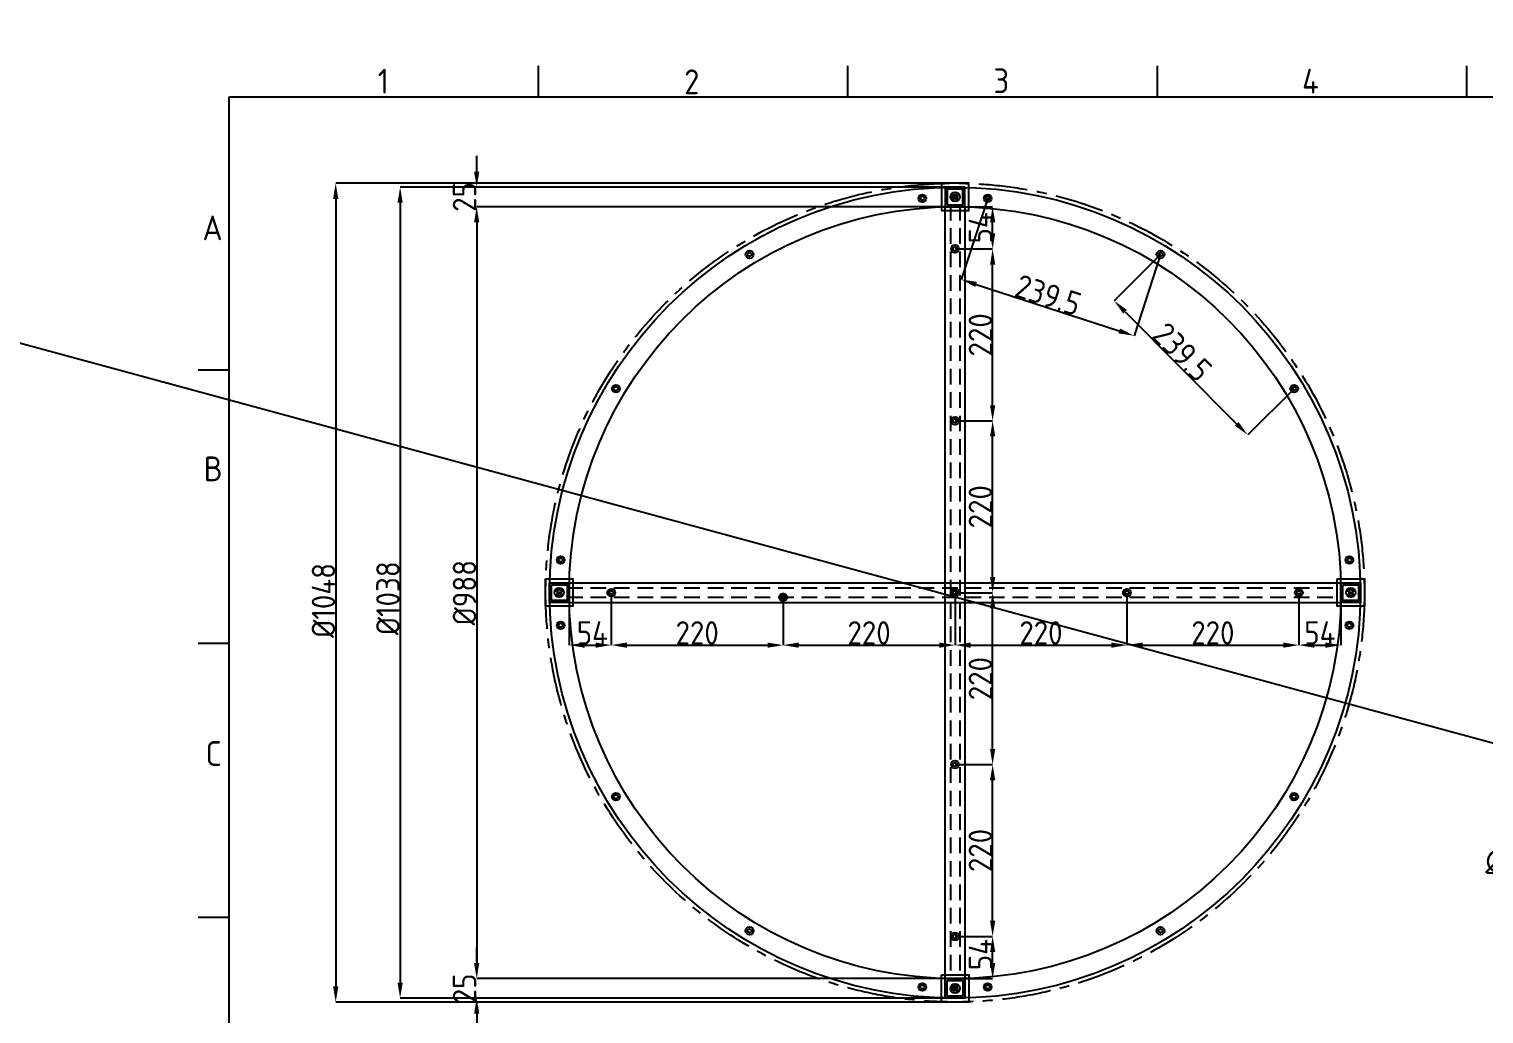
# Model space of a CAD drawing. Header units: millimetres. Extents: x -205945 to -46279, y 28253 to 108078.
# Drawn here: x -126208 to -124346, y 43534 to 44794 of the extents above; entities that cross this region are included whole.
import ezdxf

# ---------------------------------------------------------------- set-up
doc = ezdxf.new("R2010")
doc.units = ezdxf.units.MM
doc.header["$PDMODE"] = 2
for name, pattern in [('CENTER', [2, 1.25, -0.25, 0.25, -0.25]), ('CENTERX2', [4, 2.5, -0.5, 0.5, -0.5]), ('CONTPVMNIL', [0]), ('DASHEDX2', [1.5, 1, -0.5])]:
    doc.linetypes.add(name, pattern=pattern)
doc.layers.get('0').update_dxf_attribs({"linetype": 'CONTPVMNIL'})
doc.layers.get('DEFPOINTS').update_dxf_attribs({"color": 6})
for name, color, linetype in [('CENTER', 1, 'CENTERX2'), ('FRAME050', 6, 'Continuous'), ('hatch', 4, 'DASHEDX2'), ('MAIN', 7, 'Continuous')]:
    doc.layers.add(name, color=color, linetype=linetype)
doc.styles.add('ISOCP', font='isocp')
doc.dimstyles.new('Dim20$0', dxfattribs={"dimtxt": 20, "dimasz": 10, "dimexe": 0, "dimexo": 0, "dimgap": 0.6, "dimtad": 1, "dimtoh": 1, "dimdsep": 46, "dimtxsty": 'ISOCP', "dimcen": 0, "dimclrd": 3, "dimclre": 3, "dimclrt": 7, "dimadec": 3, "dimazin": 2, "dimtp": 0.05, "dimtm": 0.05, "dimtfac": 0.7, "dimtofl": 0, "dimtmove": 0, "dimatfit": 3, "dimfxl": 0, "dimtolj": 1, "dimarcsym": 0})
doc.dimstyles.new('Dim20$3', dxfattribs={"dimtxt": 20, "dimasz": 10, "dimexe": 0, "dimexo": 0, "dimgap": 0.6, "dimtad": 1, "dimtoh": 1, "dimdsep": 46, "dimtxsty": 'ISOCP', "dimcen": 0, "dimclrd": 3, "dimclre": 3, "dimclrt": 7, "dimadec": 3, "dimazin": 2, "dimtp": 0.05, "dimtm": 0.05, "dimtfac": 0.7, "dimtofl": 0, "dimtmove": 0, "dimatfit": 3, "dimfxl": 0, "dimtolj": 1, "dimarcsym": 0})

# ---------------------------------------------------------------- blocks, each defined once
blk = doc.blocks.new('*D27')
at = {"color": 3, "lineweight": -2, "ltscale": 50, "transparency": 16777216}
for p, q in [((-124981.3, 44577.6), (-125015.1, 44473.6)), ((-124760.1, 44505.7), (-124794, 44401.7)), ((-124996.1, 44467.4), (-124813, 44407.9))]:
    blk.add_line(p, q, dxfattribs=at)
at = {"color": 3, "ltscale": 50, "transparency": 16777216}
for points in [[(-124995.1, 44470.6), (-124997.1, 44464.2), (-125015.1, 44473.6)], [(-124811.9, 44411), (-124814, 44404.7), (-124794, 44401.7)]]:
    blk.add_solid(points, dxfattribs=at)
at = {"layer": 'DEFPOINTS', "color": 0, "ltscale": 50, "transparency": 16777216}
for p in [(-124981.3, 44577.6, 0), (-124760.1, 44505.7, 0), (-124794, 44401.7)]:
    blk.add_point(p, dxfattribs=at)
at = {"color": 7, "ltscale": 50, "transparency": 16777216, "insert": (-124903.8, 44453.8), "char_height": 30, "attachment_point": 5, "rotation": 341.9957, "style": 'ISOCP'}
blk.add_mtext('\\A1;239.5', dxfattribs=at)
blk = doc.blocks.new('*D28')
at = {"color": 3, "lineweight": -2, "ltscale": 50, "transparency": 16777216}
for p, q in [((-124760.1, 44505.7), (-124819.6, 44446.5)), ((-124805.5, 44432.4), (-124662.7, 44288.9)), ((-124589.1, 44333.9), (-124648.5, 44274.7))]:
    blk.add_line(p, q, dxfattribs=at)
at = {"color": 3, "ltscale": 50, "transparency": 16777216}
for points in [[(-124803.1, 44434.7), (-124807.8, 44430), (-124819.6, 44446.5)], [(-124660.3, 44291.3), (-124665, 44286.6), (-124648.5, 44274.7)]]:
    blk.add_solid(points, dxfattribs=at)
at = {"layer": 'DEFPOINTS', "color": 0, "ltscale": 50, "transparency": 16777216}
for p in [(-124760.1, 44505.7, 0), (-124589.1, 44333.9, 0), (-124648.5, 44274.7)]:
    blk.add_point(p, dxfattribs=at)
at = {"color": 7, "ltscale": 50, "transparency": 16777216, "insert": (-124732.2, 44380.9), "char_height": 30, "attachment_point": 5, "rotation": 314.877, "style": 'ISOCP'}
blk.add_mtext('\\A1;239.5', dxfattribs=at)
blk = doc.blocks.new('*D29')
at = {"color": 3, "lineweight": -2, "ltscale": 50, "transparency": 16777216}
for p, q in [((-125517.1, 44072.8), (-125517.1, 44005.7)), ((-125463.1, 44072.8), (-125463.1, 44005.7)), ((-125497.1, 44005.7), (-125483.1, 44005.7))]:
    blk.add_line(p, q, dxfattribs=at)
at = {"color": 3, "ltscale": 50, "transparency": 16777216}
for points in [[(-125497.1, 44009), (-125497.1, 44002.3), (-125517.1, 44005.7)], [(-125483.1, 44009), (-125483.1, 44002.3), (-125463.1, 44005.7)]]:
    blk.add_solid(points, dxfattribs=at)
at = {"layer": 'DEFPOINTS', "color": 0, "ltscale": 50, "transparency": 16777216}
for p in [(-125517.1, 44072.8, 0), (-125463.1, 44072.8, 0), (-125463.1, 44005.7)]:
    blk.add_point(p, dxfattribs=at)
at = {"color": 7, "ltscale": 50, "transparency": 16777216, "insert": (-125487.3, 44021.3), "char_height": 30, "attachment_point": 5, "style": 'ISOCP'}
blk.add_mtext('\\A1;54', dxfattribs=at)
blk = doc.blocks.new('*D30')
at = {"color": 3, "lineweight": -2, "ltscale": 50, "transparency": 16777216}
for p, q in [((-125463.1, 44072.8), (-125463.1, 44005.7)), ((-125243.1, 44072.8), (-125243.1, 44005.7)), ((-125443.1, 44005.7), (-125263.1, 44005.7))]:
    blk.add_line(p, q, dxfattribs=at)
at = {"color": 3, "ltscale": 50, "transparency": 16777216}
for points in [[(-125443.1, 44009), (-125443.1, 44002.3), (-125463.1, 44005.7)], [(-125263.1, 44009), (-125263.1, 44002.3), (-125243.1, 44005.7)]]:
    blk.add_solid(points, dxfattribs=at)
at = {"layer": 'DEFPOINTS', "color": 0, "ltscale": 50, "transparency": 16777216}
for p in [(-125463.1, 44072.8), (-125243.1, 44072.8, 0), (-125243.1, 44005.7)]:
    blk.add_point(p, dxfattribs=at)
at = {"color": 7, "ltscale": 50, "transparency": 16777216, "insert": (-125353.1, 44021.3), "char_height": 30, "attachment_point": 5, "style": 'ISOCP'}
blk.add_mtext('\\A1;220', dxfattribs=at)
blk = doc.blocks.new('*D31')
at = {"color": 3, "lineweight": -2, "ltscale": 50, "transparency": 16777216}
for p, q in [((-125243.1, 44072.8), (-125243.1, 44005.7)), ((-125023.1, 44072.8), (-125023.1, 44005.7)), ((-125223.1, 44005.7), (-125043.1, 44005.7))]:
    blk.add_line(p, q, dxfattribs=at)
at = {"color": 3, "ltscale": 50, "transparency": 16777216}
for points in [[(-125223.1, 44009), (-125223.1, 44002.3), (-125243.1, 44005.7)], [(-125043.1, 44009), (-125043.1, 44002.3), (-125023.1, 44005.7)]]:
    blk.add_solid(points, dxfattribs=at)
at = {"layer": 'DEFPOINTS', "color": 0, "ltscale": 50, "transparency": 16777216}
for p in [(-125243.1, 44072.8), (-125023.1, 44072.8, 0), (-125023.1, 44005.7)]:
    blk.add_point(p, dxfattribs=at)
at = {"color": 7, "ltscale": 50, "transparency": 16777216, "insert": (-125133.1, 44021.3), "char_height": 30, "attachment_point": 5, "style": 'ISOCP'}
blk.add_mtext('\\A1;220', dxfattribs=at)
blk = doc.blocks.new('*D32')
at = {"color": 3, "lineweight": -2, "ltscale": 50, "transparency": 16777216}
for p, q in [((-125023.1, 44072.8), (-125023.1, 44005.7)), ((-124803.1, 44072.8), (-124803.1, 44005.7)), ((-125003.1, 44005.7), (-124823.1, 44005.7))]:
    blk.add_line(p, q, dxfattribs=at)
at = {"color": 3, "ltscale": 50, "transparency": 16777216}
for points in [[(-125003.1, 44009), (-125003.1, 44002.3), (-125023.1, 44005.7)], [(-124823.1, 44009), (-124823.1, 44002.3), (-124803.1, 44005.7)]]:
    blk.add_solid(points, dxfattribs=at)
at = {"layer": 'DEFPOINTS', "color": 0, "ltscale": 50, "transparency": 16777216}
for p in [(-125023.1, 44072.8), (-124803.1, 44072.8, 0), (-124803.1, 44005.7)]:
    blk.add_point(p, dxfattribs=at)
at = {"color": 7, "ltscale": 50, "transparency": 16777216, "insert": (-124913.1, 44021.3), "char_height": 30, "attachment_point": 5, "style": 'ISOCP'}
blk.add_mtext('\\A1;220', dxfattribs=at)
blk = doc.blocks.new('*D33')
at = {"color": 3, "lineweight": -2, "ltscale": 50, "transparency": 16777216}
for p, q in [((-124803.1, 44072.8), (-124803.1, 44005.7)), ((-124583.1, 44072.8), (-124583.1, 44005.7)), ((-124783.1, 44005.7), (-124603.1, 44005.7))]:
    blk.add_line(p, q, dxfattribs=at)
at = {"color": 3, "ltscale": 50, "transparency": 16777216}
for points in [[(-124783.1, 44009), (-124783.1, 44002.3), (-124803.1, 44005.7)], [(-124603.1, 44009), (-124603.1, 44002.3), (-124583.1, 44005.7)]]:
    blk.add_solid(points, dxfattribs=at)
at = {"layer": 'DEFPOINTS', "color": 0, "ltscale": 50, "transparency": 16777216}
for p in [(-124803.1, 44072.8), (-124583.1, 44072.8, 0), (-124583.1, 44005.7)]:
    blk.add_point(p, dxfattribs=at)
at = {"color": 7, "ltscale": 50, "transparency": 16777216, "insert": (-124693.1, 44021.3), "char_height": 30, "attachment_point": 5, "style": 'ISOCP'}
blk.add_mtext('\\A1;220', dxfattribs=at)
blk = doc.blocks.new('*D34')
at = {"color": 3, "lineweight": -2, "ltscale": 50, "transparency": 16777216}
for p, q in [((-124583.1, 44072.8), (-124583.1, 44005.7)), ((-124529.1, 44072.8), (-124529.1, 44005.7)), ((-124563.1, 44005.7), (-124549.1, 44005.7))]:
    blk.add_line(p, q, dxfattribs=at)
at = {"color": 3, "ltscale": 50, "transparency": 16777216}
for points in [[(-124563.1, 44009), (-124563.1, 44002.3), (-124583.1, 44005.7)], [(-124549.1, 44009), (-124549.1, 44002.3), (-124529.1, 44005.7)]]:
    blk.add_solid(points, dxfattribs=at)
at = {"layer": 'DEFPOINTS', "color": 0, "ltscale": 50, "transparency": 16777216}
for p in [(-124583.1, 44072.8), (-124529.1, 44072.8, 0), (-124529.1, 44005.7)]:
    blk.add_point(p, dxfattribs=at)
at = {"color": 7, "ltscale": 50, "transparency": 16777216, "insert": (-124556.1, 44021.3), "char_height": 30, "attachment_point": 5, "style": 'ISOCP'}
blk.add_mtext('\\A1;54', dxfattribs=at)
blk = doc.blocks.new('*D35')
at = {"color": 3, "lineweight": -2, "ltscale": 50, "transparency": 16777216}
for p, q in [((-125023.1, 43632.8), (-124975, 43632.8)), ((-124975, 43598.8), (-124975, 43612.8)), ((-125023.1, 43578.8), (-124975, 43578.8))]:
    blk.add_line(p, q, dxfattribs=at)
at = {"color": 3, "ltscale": 50, "transparency": 16777216}
for points in [[(-124978.3, 43612.8), (-124971.6, 43612.8), (-124975, 43632.8)], [(-124978.3, 43598.8), (-124971.6, 43598.8), (-124975, 43578.8)]]:
    blk.add_solid(points, dxfattribs=at)
at = {"layer": 'DEFPOINTS', "color": 0, "ltscale": 50, "transparency": 16777216}
for p in [(-125023.1, 43632.8, 0), (-124975, 43632.8), (-125023.1, 43578.8, 0)]:
    blk.add_point(p, dxfattribs=at)
at = {"color": 7, "ltscale": 50, "transparency": 16777216, "insert": (-124990.6, 43609.6), "char_height": 30, "attachment_point": 5, "rotation": 90, "style": 'ISOCP'}
blk.add_mtext('\\A1;54', dxfattribs=at)
blk = doc.blocks.new('*D36')
at = {"color": 3, "lineweight": -2, "ltscale": 50, "transparency": 16777216}
for p, q in [((-125023.1, 43852.8), (-124975, 43852.8)), ((-124975, 43652.8), (-124975, 43832.8)), ((-125023.1, 43632.8), (-124975, 43632.8))]:
    blk.add_line(p, q, dxfattribs=at)
at = {"color": 3, "ltscale": 50, "transparency": 16777216}
for points in [[(-124978.3, 43832.8), (-124971.6, 43832.8), (-124975, 43852.8)], [(-124978.3, 43652.8), (-124971.6, 43652.8), (-124975, 43632.8)]]:
    blk.add_solid(points, dxfattribs=at)
at = {"layer": 'DEFPOINTS', "color": 0, "ltscale": 50, "transparency": 16777216}
for p in [(-125023.1, 43852.8, 0), (-124975, 43852.8), (-125023.1, 43632.8)]:
    blk.add_point(p, dxfattribs=at)
at = {"color": 7, "ltscale": 50, "transparency": 16777216, "insert": (-124990.6, 43742.8), "char_height": 30, "attachment_point": 5, "rotation": 90, "style": 'ISOCP'}
blk.add_mtext('\\A1;220', dxfattribs=at)
blk = doc.blocks.new('*D37')
at = {"color": 3, "lineweight": -2, "ltscale": 50, "transparency": 16777216}
for p, q in [((-125023.1, 44072.8), (-124975, 44072.8)), ((-124975, 43872.8), (-124975, 44052.8)), ((-125023.1, 43852.8), (-124975, 43852.8))]:
    blk.add_line(p, q, dxfattribs=at)
at = {"color": 3, "ltscale": 50, "transparency": 16777216}
for points in [[(-124978.3, 44052.8), (-124971.6, 44052.8), (-124975, 44072.8)], [(-124978.3, 43872.8), (-124971.6, 43872.8), (-124975, 43852.8)]]:
    blk.add_solid(points, dxfattribs=at)
at = {"layer": 'DEFPOINTS', "color": 0, "ltscale": 50, "transparency": 16777216}
for p in [(-125023.1, 44072.8), (-124975, 44072.8), (-125023.1, 43852.8, 0)]:
    blk.add_point(p, dxfattribs=at)
at = {"color": 7, "ltscale": 50, "transparency": 16777216, "insert": (-124990.6, 43962.8), "char_height": 30, "attachment_point": 5, "rotation": 90, "style": 'ISOCP'}
blk.add_mtext('\\A1;220', dxfattribs=at)
blk = doc.blocks.new('*D38')
at = {"color": 3, "lineweight": -2, "ltscale": 50, "transparency": 16777216}
for p, q in [((-125023.1, 44292.8), (-124975, 44292.8)), ((-124975, 44092.8), (-124975, 44272.8)), ((-125023.1, 44072.8), (-124975, 44072.8))]:
    blk.add_line(p, q, dxfattribs=at)
at = {"color": 3, "ltscale": 50, "transparency": 16777216}
for points in [[(-124978.3, 44272.8), (-124971.6, 44272.8), (-124975, 44292.8)], [(-124978.3, 44092.8), (-124971.6, 44092.8), (-124975, 44072.8)]]:
    blk.add_solid(points, dxfattribs=at)
at = {"layer": 'DEFPOINTS', "color": 0, "ltscale": 50, "transparency": 16777216}
for p in [(-125023.1, 44292.8, 0), (-124975, 44292.8), (-125023.1, 44072.8)]:
    blk.add_point(p, dxfattribs=at)
at = {"color": 7, "ltscale": 50, "transparency": 16777216, "insert": (-124990.6, 44182.8), "char_height": 30, "attachment_point": 5, "rotation": 90, "style": 'ISOCP'}
blk.add_mtext('\\A1;220', dxfattribs=at)
blk = doc.blocks.new('*D39')
at = {"color": 3, "lineweight": -2, "ltscale": 50, "transparency": 16777216}
for p, q in [((-125023.1, 44512.8), (-124975, 44512.8)), ((-124975, 44312.8), (-124975, 44492.8)), ((-125023.1, 44292.8), (-124975, 44292.8))]:
    blk.add_line(p, q, dxfattribs=at)
at = {"color": 3, "ltscale": 50, "transparency": 16777216}
for points in [[(-124978.3, 44492.8), (-124971.6, 44492.8), (-124975, 44512.8)], [(-124978.3, 44312.8), (-124971.6, 44312.8), (-124975, 44292.8)]]:
    blk.add_solid(points, dxfattribs=at)
at = {"layer": 'DEFPOINTS', "color": 0, "ltscale": 50, "transparency": 16777216}
for p in [(-125023.1, 44512.8, 0), (-124975, 44512.8), (-125023.1, 44292.8, 0)]:
    blk.add_point(p, dxfattribs=at)
at = {"color": 7, "ltscale": 50, "transparency": 16777216, "insert": (-124990.6, 44402.8), "char_height": 30, "attachment_point": 5, "rotation": 90, "style": 'ISOCP'}
blk.add_mtext('\\A1;220', dxfattribs=at)
blk = doc.blocks.new('*D40')
at = {"color": 3, "lineweight": -2, "ltscale": 50, "transparency": 16777216}
for p, q in [((-125023.1, 44566.8), (-124975, 44566.8)), ((-124975, 44532.8), (-124975, 44546.8)), ((-125023.1, 44512.8), (-124975, 44512.8))]:
    blk.add_line(p, q, dxfattribs=at)
at = {"color": 3, "ltscale": 50, "transparency": 16777216}
for points in [[(-124978.3, 44546.8), (-124971.6, 44546.8), (-124975, 44566.8)], [(-124978.3, 44532.8), (-124971.6, 44532.8), (-124975, 44512.8)]]:
    blk.add_solid(points, dxfattribs=at)
at = {"layer": 'DEFPOINTS', "color": 0, "ltscale": 50, "transparency": 16777216}
for p in [(-125023.1, 44566.8, 0), (-124975, 44566.8), (-125023.1, 44512.8, 0)]:
    blk.add_point(p, dxfattribs=at)
at = {"color": 7, "ltscale": 50, "transparency": 16777216, "insert": (-124990.6, 44539.8), "char_height": 30, "attachment_point": 5, "rotation": 90, "style": 'ISOCP'}
blk.add_mtext('\\A1;54', dxfattribs=at)
blk = doc.blocks.new('*D41')
at = {"color": 3, "lineweight": -2, "ltscale": 50, "transparency": 16777216}
for p, q in [((-125635.3, 44611.8), (-125635.3, 44631.8)), ((-125035.6, 44591.8), (-125635.3, 44591.8)), ((-125035.6, 44566.8), (-125635.3, 44566.8)), ((-125635.3, 44546.8), (-125635.3, 44526.8))]:
    blk.add_line(p, q, dxfattribs=at)
at = {"color": 3, "ltscale": 50, "transparency": 16777216}
for points in [[(-125638.7, 44611.8), (-125632, 44611.8), (-125635.3, 44591.8)], [(-125638.7, 44546.8), (-125632, 44546.8), (-125635.3, 44566.8)]]:
    blk.add_solid(points, dxfattribs=at)
at = {"layer": 'DEFPOINTS', "color": 0, "ltscale": 50, "transparency": 16777216}
for p in [(-125035.6, 44591.8, 0), (-125635.3, 44566.8), (-125035.6, 44566.8, 0)]:
    blk.add_point(p, dxfattribs=at)
at = {"color": 7, "ltscale": 50, "transparency": 16777216, "insert": (-125650.9, 44579.3), "char_height": 30, "attachment_point": 5, "rotation": 90, "style": 'ISOCP'}
blk.add_mtext('\\A1;25', dxfattribs=at)
blk = doc.blocks.new('*D42')
at = {"color": 3, "lineweight": -2, "ltscale": 50, "transparency": 16777216}
for p, q in [((-125023.1, 44566.8), (-125635.3, 44566.8)), ((-125635.3, 44546.8), (-125635.3, 43598.8)), ((-125023.1, 43578.8), (-125635.3, 43578.8))]:
    blk.add_line(p, q, dxfattribs=at)
at = {"color": 3, "ltscale": 50, "transparency": 16777216}
for points in [[(-125638.7, 44546.8), (-125632, 44546.8), (-125635.3, 44566.8)], [(-125638.7, 43598.8), (-125632, 43598.8), (-125635.3, 43578.8)]]:
    blk.add_solid(points, dxfattribs=at)
at = {"layer": 'DEFPOINTS', "color": 0, "ltscale": 50, "transparency": 16777216}
for p in [(-125023.1, 44566.8, 0), (-125635.3, 43578.8), (-125023.1, 43578.8, 0)]:
    blk.add_point(p, dxfattribs=at)
at = {"color": 7, "ltscale": 50, "transparency": 16777216, "insert": (-125650.9, 44072.8), "char_height": 30, "attachment_point": 5, "rotation": 90, "style": 'ISOCP'}
blk.add_mtext('\\A1;%%C988', dxfattribs=at)
blk = doc.blocks.new('*D43')
at = {"color": 3, "lineweight": -2, "ltscale": 50, "transparency": 16777216}
for p, q in [((-125635.3, 43598.8), (-125635.3, 43618.8)), ((-125023.1, 43578.8), (-125635.3, 43578.8)), ((-125023.1, 43553.8), (-125635.3, 43553.8)), ((-125635.3, 43533.8), (-125635.3, 43513.8))]:
    blk.add_line(p, q, dxfattribs=at)
at = {"color": 3, "ltscale": 50, "transparency": 16777216}
for points in [[(-125638.7, 43598.8), (-125632, 43598.8), (-125635.3, 43578.8)], [(-125638.7, 43533.8), (-125632, 43533.8), (-125635.3, 43553.8)]]:
    blk.add_solid(points, dxfattribs=at)
at = {"layer": 'DEFPOINTS', "color": 0, "ltscale": 50, "transparency": 16777216}
for p in [(-125023.1, 43578.8, 0), (-125635.3, 43553.8), (-125023.1, 43553.8, 0)]:
    blk.add_point(p, dxfattribs=at)
at = {"color": 7, "ltscale": 50, "transparency": 16777216, "insert": (-125650.9, 43566.3), "char_height": 30, "attachment_point": 5, "rotation": 90, "style": 'ISOCP'}
blk.add_mtext('\\A1;25', dxfattribs=at)
blk = doc.blocks.new('*D44')
at = {"color": 3, "lineweight": -2, "ltscale": 50, "transparency": 16777216}
for p, q in [((-125023.1, 44591.8), (-125733.3, 44591.8)), ((-125733.3, 44571.8), (-125733.3, 43573.8)), ((-125023.1, 43553.8), (-125733.3, 43553.8))]:
    blk.add_line(p, q, dxfattribs=at)
at = {"color": 3, "ltscale": 50, "transparency": 16777216}
for points in [[(-125736.7, 44571.8), (-125730, 44571.8), (-125733.3, 44591.8)], [(-125736.7, 43573.8), (-125730, 43573.8), (-125733.3, 43553.8)]]:
    blk.add_solid(points, dxfattribs=at)
at = {"layer": 'DEFPOINTS', "color": 0, "ltscale": 50, "transparency": 16777216}
for p in [(-125023.1, 44591.8, 0), (-125733.3, 43553.8), (-125023.1, 43553.8, 0)]:
    blk.add_point(p, dxfattribs=at)
at = {"color": 7, "ltscale": 50, "transparency": 16777216, "insert": (-125748.9, 44065.7), "char_height": 30, "attachment_point": 5, "rotation": 90, "style": 'ISOCP'}
blk.add_mtext('\\A1;%%C1038', dxfattribs=at)
blk = doc.blocks.new('*D45')
at = {"color": 3, "lineweight": -2, "ltscale": 50, "transparency": 16777216}
for p, q in [((-125023.1, 44596.8), (-125815.8, 44596.8)), ((-125815.8, 44576.8), (-125815.8, 43568.8)), ((-125023.1, 43548.8), (-125815.8, 43548.8))]:
    blk.add_line(p, q, dxfattribs=at)
at = {"color": 3, "ltscale": 50, "transparency": 16777216}
for points in [[(-125819.1, 44576.8), (-125812.4, 44576.8), (-125815.8, 44596.8)], [(-125819.1, 43568.8), (-125812.4, 43568.8), (-125815.8, 43548.8)]]:
    blk.add_solid(points, dxfattribs=at)
at = {"layer": 'DEFPOINTS', "color": 0, "ltscale": 50, "transparency": 16777216}
for p in [(-125023.1, 44596.8, 0), (-125815.8, 43548.8), (-125023.1, 43548.8, 0)]:
    blk.add_point(p, dxfattribs=at)
at = {"color": 7, "ltscale": 50, "transparency": 16777216, "insert": (-125831.4, 44062.9), "char_height": 30, "attachment_point": 5, "rotation": 90, "style": 'ISOCP'}
blk.add_mtext('\\A1;%%C1048', dxfattribs=at)
blk = doc.blocks.new('ẢERHAEEH')
at = {"layer": 'FRAME050'}
for p, q in [((-261.36, 213.96), (-261.36, 217.92)), ((-221.76, 213.96), (-221.76, 217.92)), ((-182.16, 213.96), (-182.16, 217.92)), ((-142.56, 213.96), (-142.56, 217.92)), ((-300.96, 178.96), (-304.92, 178.96)), ((-300.96, 143.96), (-304.92, 143.96)), ((-304.92, 108.96), (-300.96, 108.96))]:
    blk.add_line(p, q, dxfattribs=at)
at = {"layer": 'MAIN', "color": 7, "linetype": 'Continuous'}
blk.add_lwpolyline([(-300.96, 213.96), (-3.96, 213.96), (-3.96, 3.96), (-300.96, 3.96)], close=True, dxfattribs=at)
at = {"layer": 'FRAME050', "style": 'ISOCP'}
for s, p in [('1', (-281.95, 214.36)), ('2', (-242.72, 214.28)), ('3', (-203.13, 214.42)), ('4', (-163.63, 214.36)), ('A', (-304.37, 195.59)), ('B', (-304.21, 164.74)), ('C', (-303.97, 128.3))]:
    blk.add_text(s, height=3.17, dxfattribs=at).set_placement(p)
blk = doc.blocks.new('*D185')
at = {"color": 3, "lineweight": -2, "ltscale": 30, "transparency": 16777216}
for p, q in [((-124214.1, 43714.1), (-124105.6, 43756.1)), ((-124342.3, 43714.1), (-124214.1, 43714.1))]:
    blk.add_line(p, q, dxfattribs=at)
at = {"color": 3, "ltscale": 30, "transparency": 16777216}
blk.add_solid([(-124106.5, 43758.5), (-124104.7, 43753.8), (-124091.6, 43761.5)], dxfattribs=at)
at = {"layer": 'DEFPOINTS', "color": 0, "ltscale": 30, "transparency": 16777216}
for p in [(-123106.3, 44142.9), (-124091.6, 43761.5)]:
    blk.add_point(p, dxfattribs=at)
at = {"color": 7, "ltscale": 30, "transparency": 16777216, "insert": (-124278.7, 43729.7), "char_height": 30, "attachment_point": 5, "style": 'ISOCP'}
blk.add_mtext('\\A1;∅1056.5', dxfattribs=at)

msp = doc.modelspace()

# ---------------------------------------------------------------- linework, layer by layer
at = {"ltscale": 30}
msp.add_line((-135875.365, 47014.308), (-66788.624, 28252.757), dxfattribs=at)
at = {"ltscale": 50}
for p, q in [((-125023.605, 44582.848, 0), (-125023.605, 44575.848, 0)), ((-125022.605, 44582.848, 0), (-125022.605, 44575.848, 0)), ((-125035.605, 43578.848, 0), (-125035.605, 44566.848, 0)), ((-125010.605, 44566.848, 0), (-125010.605, 43578.848, 0)), ((-125517.105, 44085.348, 0), (-124529.105, 44085.348, 0)), ((-125533.105, 44073.348, 0), (-125526.105, 44073.348, 0)), ((-125533.105, 44072.348, 0), (-125526.105, 44072.348, 0)), ((-125517.105, 44060.348, 0), (-124529.105, 44060.348, 0)), ((-124520.105, 44073.348, 0), (-124513.105, 44073.348, 0)), ((-124520.105, 44072.348, 0), (-124513.105, 44072.348, 0)), ((-125023.605, 43569.848, 0), (-125023.605, 43562.848, 0)), ((-125022.605, 43569.848, 0), (-125022.605, 43562.848, 0))]:
    msp.add_line(p, q, dxfattribs=at)
at = {"ltscale": 50, "elevation": 0}
for points in [[(-125040.605, 44561.848), (-125005.605, 44561.848), (-125005.605, 44596.848), (-125040.605, 44596.848)], [(-125035.605, 44566.848), (-125010.605, 44566.848), (-125010.605, 44591.848), (-125035.605, 44591.848)], [(-125033.105, 44569.348), (-125013.105, 44569.348), (-125013.105, 44589.348), (-125033.105, 44589.348)], [(-125547.105, 44090.348), (-125512.105, 44090.348), (-125512.105, 44055.348), (-125547.105, 44055.348)], [(-125542.105, 44085.348), (-125517.105, 44085.348), (-125517.105, 44060.348), (-125542.105, 44060.348)], [(-125539.605, 44082.848), (-125519.605, 44082.848), (-125519.605, 44062.848), (-125539.605, 44062.848)], [(-124534.105, 44090.348), (-124499.105, 44090.348), (-124499.105, 44055.348), (-124534.105, 44055.348)], [(-124529.105, 44085.348), (-124504.105, 44085.348), (-124504.105, 44060.348), (-124529.105, 44060.348)], [(-124526.605, 44082.848), (-124506.605, 44082.848), (-124506.605, 44062.848), (-124526.605, 44062.848)], [(-125040.605, 43583.848), (-125005.605, 43583.848), (-125005.605, 43548.848), (-125040.605, 43548.848)], [(-125035.605, 43578.848), (-125010.605, 43578.848), (-125010.605, 43553.848), (-125035.605, 43553.848)], [(-125033.105, 43576.348), (-125013.105, 43576.348), (-125013.105, 43556.348), (-125033.105, 43556.348)]]:
    msp.add_lwpolyline(points, close=True, dxfattribs=at)
at = {"ltscale": 3}
msp.add_circle((-125023.105, 44072.848, 0), 519, dxfattribs=at)
at = {"ltscale": 50}
for centre, radius in [((-125064.886, 44577.622, 0), 5), ((-125064.886, 44577.622, 0), 2.5), ((-125023.105, 44579.348, 0), 6), ((-124981.323, 44577.622, 0), 5), ((-124981.323, 44577.622, 0), 2.5), ((-125023.105, 44072.848, 0), 494), ((-125286.066, 44505.738, 0), 5), ((-125286.066, 44505.738, 0), 2.5), ((-125023.105, 44512.848, 0), 5), ((-125023.105, 44512.848, 0), 2.5), ((-124760.143, 44505.738, 0), 5), ((-124760.143, 44505.738, 0), 2.5), ((-125457.119, 44333.949, 0), 5), ((-125457.119, 44333.949, 0), 2.5), ((-124589.09, 44333.949, 0), 5), ((-124589.09, 44333.949, 0), 2.5), ((-125023.105, 44292.848, 0), 5), ((-125023.105, 44292.848, 0), 2.5), ((-125527.879, 44114.628, 0), 5), ((-125527.879, 44114.628, 0), 2.5), ((-124518.331, 44114.628, 0), 5), ((-124518.331, 44114.628, 0), 2.5), ((-125529.605, 44072.848, 0), 6), ((-125463.105, 44072.848, 0), 5), ((-125463.105, 44072.848, 0), 2.5), ((-125023.105, 44072.848, 0), 5), ((-125023.105, 44072.848, 0), 2.5), ((-124803.105, 44072.848, 0), 5), ((-124803.105, 44072.848, 0), 2.5), ((-124583.105, 44072.848, 0), 5), ((-124583.105, 44072.848, 0), 2.5), ((-124516.605, 44072.848, 0), 6), ((-125243.105, 44066.848, 0), 5), ((-125243.105, 44066.848, 0), 2.5), ((-125527.879, 44031.068, 0), 5), ((-125527.879, 44031.068, 0), 2.5), ((-124518.331, 44031.068, 0), 5), ((-124518.331, 44031.068, 0), 2.5), ((-125023.105, 43852.848, 0), 5), ((-125023.105, 43852.848, 0), 2.5), ((-125457.119, 43811.747, 0), 5), ((-125457.119, 43811.747, 0), 2.5), ((-124589.09, 43811.747, 0), 5), ((-124589.09, 43811.747, 0), 2.5), ((-125286.066, 43639.958, 0), 5), ((-125286.066, 43639.958, 0), 2.5), ((-125023.105, 43632.848, 0), 5), ((-125023.105, 43632.848, 0), 2.5), ((-124760.143, 43639.958, 0), 5), ((-124760.143, 43639.958, 0), 2.5), ((-125064.886, 43568.074, 0), 5), ((-125023.105, 43566.348, 0), 6), ((-124981.323, 43568.074, 0), 5), ((-125064.886, 43568.074, 0), 2.5), ((-124981.323, 43568.074, 0), 2.5)]:
    msp.add_circle(centre, radius, dxfattribs=at)
for centre, start, end in [((-125023.105, 44579.348, 0), 98.213211, 261.786789), ((-125023.105, 44579.348, 0), 278.213211, 81.786789), ((-125529.605, 44072.848, 0), 8.213211, 171.786789), ((-124516.605, 44072.848, 0), 8.213211, 171.786789), ((-125529.605, 44072.848, 0), 188.213211, 351.786789), ((-124516.605, 44072.848, 0), 188.213211, 351.786789), ((-125023.105, 43566.348, 0), 98.213211, 261.786789), ((-125023.105, 43566.348, 0), 278.213211, 81.786789)]:
    msp.add_arc(centre, 3.5, start, end, dxfattribs=at)
at = {"layer": 'CENTER', "color": 1, "linetype": 'CENTER', "ltscale": 50}
msp.add_circle((-125023.105, 44072.848, 0), 524, dxfattribs=at)
at = {"layer": 'hatch', "ltscale": 20}
for p, q in [((-125029.105, 44569.348, 0), (-125029.105, 43576.348, 0)), ((-125017.105, 44569.348, 0), (-125017.105, 43576.348, 0)), ((-125519.605, 44078.848, 0), (-124526.605, 44078.848, 0)), ((-125519.605, 44066.848, 0), (-124526.605, 44066.848, 0))]:
    msp.add_line(p, q, dxfattribs=at)

# ---------------------------------------------------------------- block references
at = {"xscale": 10, "yscale": 10, "zscale": 10}
msp.add_blockref('ẢERHAEEH', (-122942.547, 42568.061, 0), dxfattribs=at)

# ---------------------------------------------------------------- dimensions: what is measured, and where the dimension line sits
at = {"ltscale": 50}
for base, p1, p2, picture, middle in [((-125635.327, 44566.848), (-125035.605, 44591.848, 0), (-125035.605, 44566.848, 0), '*D41', (-125635.327, 44579.348)), ((-124974.956, 44072.848), (-125023.105, 43852.848, 0), (-125023.105, 44072.848), '*D37', (-124974.956, 43962.848)), ((-124974.956, 43852.848), (-125023.105, 43632.848), (-125023.105, 43852.848, 0), '*D36', (-124974.956, 43742.848)), ((-124974.956, 43632.848), (-125023.105, 43578.848, 0), (-125023.105, 43632.848, 0), '*D35', (-124974.956, 43609.629)), ((-125635.327, 43553.848), (-125023.105, 43578.848, 0), (-125023.105, 43553.848, 0), '*D43', (-125635.327, 43566.348))]:
    dim = msp.add_linear_dim(base=base, p1=p1, p2=p2, angle=90, dimstyle='Dim20$0', override={"dimtxt": 30, "dimasz": 20, "dimtad": 3}, dxfattribs=at)
    dim.commit()
    dim.dimension.update_dxf_attribs({"geometry": picture, "text_midpoint": middle, "dimtype": 160})
for base, p1, p2, angle, text, picture, middle, dimtype in [((-125815.756, 43548.848), (-125023.105, 44596.848, 0), (-125023.105, 43548.848, 0), 90, '%%C<>', '*D45', (-125815.756, 44062.862), 160), ((-125733.346, 43553.848), (-125023.105, 44591.848, 0), (-125023.105, 43553.848, 0), 90, '%%C<>', '*D44', (-125733.346, 44065.664), 160), ((-124793.959, 44401.689), (-124981.323, 44577.622, 0), (-124760.143, 44505.738, 0), 341.995708, '239.5', '*D27', (-124908.648, 44438.963), 161), ((-125635.327, 43578.848), (-125023.105, 44566.848, 0), (-125023.105, 43578.848, 0), 90, '%%C<>', '*D42', (-125635.327, 44072.848), 160), ((-124648.546, 44274.748), (-124760.143, 44505.738, 0), (-124589.09, 44333.949, 0), 314.877013, '239.5', '*D28', (-124743.243, 44369.852), 161)]:
    dim = msp.add_linear_dim(base=base, p1=p1, p2=p2, angle=angle, text=text, dimstyle='Dim20$0', override={"dimtxt": 30, "dimasz": 20, "dimtad": 3}, dxfattribs=at)
    dim.commit()
    dim.dimension.update_dxf_attribs({"geometry": picture, "text_midpoint": middle, "dimtype": dimtype})
for base, p1, p2, picture, middle in [((-124974.956, 44566.848), (-125023.105, 44512.848, 0), (-125023.105, 44566.848, 0), '*D40', (-124990.556, 44539.848)), ((-124974.956, 44512.848), (-125023.105, 44292.848, 0), (-125023.105, 44512.848, 0), '*D39', (-124990.559, 44402.848)), ((-124974.956, 44292.848), (-125023.105, 44072.848), (-125023.105, 44292.848, 0), '*D38', (-124990.559, 44182.848))]:
    dim = msp.add_linear_dim(base=base, p1=p1, p2=p2, angle=90, dimstyle='Dim20$0', override={"dimtxt": 30, "dimasz": 20, "dimtad": 3}, dxfattribs=at)
    dim.commit()
    dim.dimension.update_dxf_attribs({"geometry": picture, "text_midpoint": middle})
at = {"ltscale": 30}
dim = msp.add_diameter_dim_2p(p1=(-123106.331, 44142.863), p2=(-124091.612, 43761.533), dimstyle='Dim20$3', override={"dimtxt": 30, "dimasz": 15}, dxfattribs=at)
dim.commit()
dim.dimension.update_dxf_attribs({"geometry": '*D185', "text_midpoint": (-124278.681, 43714.143), "dimtype": 163})
at = {"ltscale": 50}
for base, p1, p2, picture, middle in [((-125463.105, 44005.664), (-125517.105, 44072.848, 0), (-125463.105, 44072.848, 0), '*D29', (-125487.329, 44005.664)), ((-125243.105, 44005.664), (-125463.105, 44072.848), (-125243.105, 44072.848, 0), '*D30', (-125353.105, 44005.664)), ((-125023.105, 44005.664), (-125243.105, 44072.848), (-125023.105, 44072.848, 0), '*D31', (-125133.105, 44005.664)), ((-124803.105, 44005.664), (-125023.105, 44072.848), (-124803.105, 44072.848, 0), '*D32', (-124913.105, 44005.664)), ((-124583.105, 44005.664), (-124803.105, 44072.848), (-124583.105, 44072.848, 0), '*D33', (-124693.105, 44005.664)), ((-124529.105, 44005.664), (-124583.105, 44072.848), (-124529.105, 44072.848, 0), '*D34', (-124556.105, 44005.664))]:
    dim = msp.add_linear_dim(base=base, p1=p1, p2=p2, dimstyle='Dim20$0', override={"dimtxt": 30, "dimasz": 20, "dimtad": 3}, dxfattribs=at)
    dim.commit()
    dim.dimension.update_dxf_attribs({"geometry": picture, "text_midpoint": middle, "dimtype": 160})

doc.saveas('drawing.dxf')
